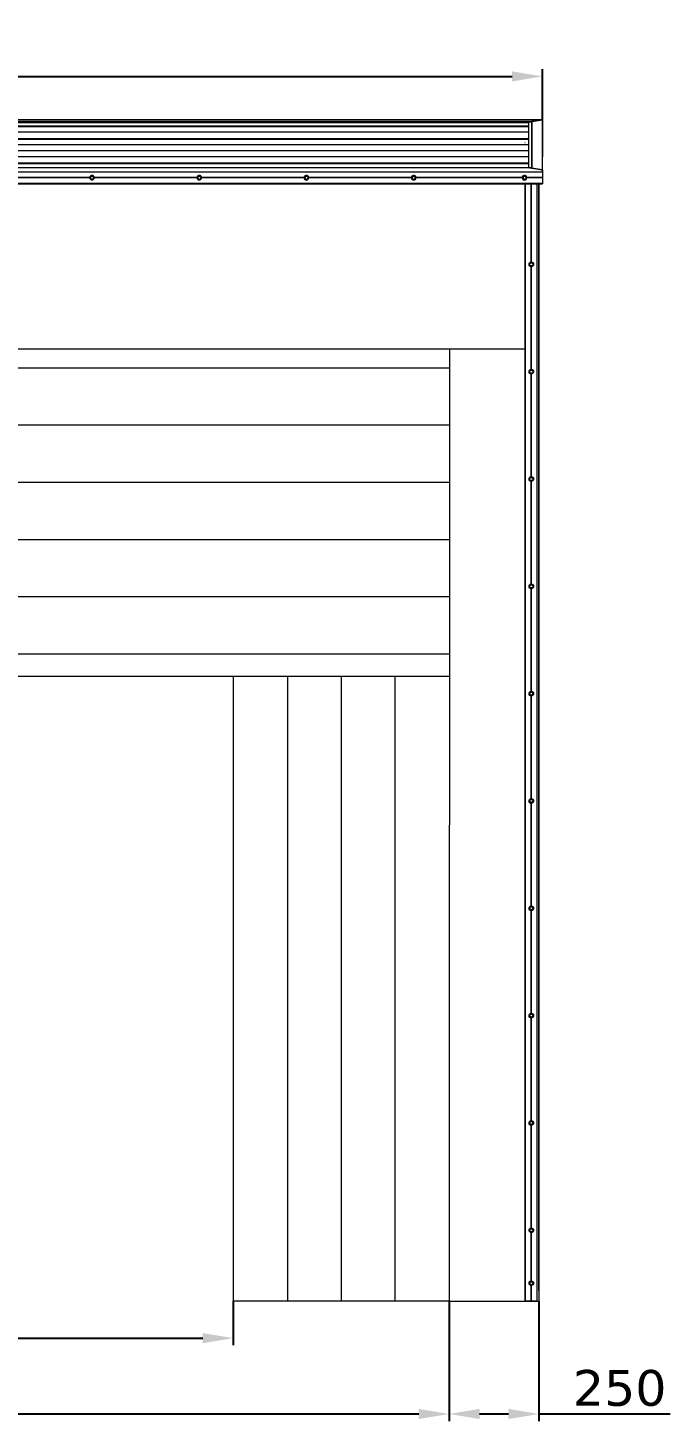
# Model space of a CAD drawing. Header units: millimetres. Extents: x 28545 to 39001, y -2706 to 4479.
# Drawn here: x 30825 to 32621, y -171 to 3724 of the extents above; entities that cross this region are included whole.
import ezdxf

# ---------------------------------------------------------------- set-up
doc = ezdxf.new("R2010")
doc.units = ezdxf.units.MM
doc.linetypes.add('K5LT_BASIC', pattern=[0])
doc.layers.add('Системный слой', color=7, linetype='Continuous')
doc.styles.get("Standard").update_dxf_attribs({"font": 'verdana.TTF'})
doc.dimstyles.new('ISO-25', dxfattribs={"dimtxt": 80, "dimasz": 85, "dimexe": 20, "dimexo": 0, "dimgap": 20, "dimtad": 1, "dimtxsty": 'Standard', "dimcen": 2.5, "dimadec": 0, "dimazin": 0, "dimtfac": 1, "dimtmove": 0, "dimatfit": 3, "dimfxl": 1, "dimarcsym": 0})

# ---------------------------------------------------------------- blocks, each defined once
blk = doc.blocks.new('*D172')
at = {"color": 0, "lineweight": -2, "ltscale": 15}
for p, q in [((29719, 164.6), (29719, 41.1)), ((31399, 164.6), (31399, 41.1)), ((29804, 61.1), (31314, 61.1))]:
    blk.add_line(p, q, dxfattribs=at)
at = {"color": 0, "ltscale": 15}
for points in [[(29804, 75.2), (29804, 46.9), (29719, 61.1)], [(31314, 75.2), (31314, 46.9), (31399, 61.1)]]:
    blk.add_solid(points, dxfattribs=at)
at = {"layer": 'Defpoints', "color": 0, "ltscale": 15}
for p in [(29719, 164.6), (31399, 164.6), (31399, 61.1)]:
    blk.add_point(p, dxfattribs=at)
at = {"color": 0, "ltscale": 15, "insert": (30559, 131.2), "char_height": 100, "attachment_point": 5}
blk.add_mtext('W1', dxfattribs=at)
blk = doc.blocks.new('*D173')
at = {"color": 0, "lineweight": -2, "ltscale": 15}
for p, q in [((29112.6, 164.6), (29112.6, -170.9)), ((32003.3, 164.6), (32003.3, -170.9)), ((29197.6, -150.9), (31918.3, -150.9))]:
    blk.add_line(p, q, dxfattribs=at)
at = {"color": 0, "ltscale": 15}
for points in [[(29197.6, -136.8), (29197.6, -165.1), (29112.6, -150.9)], [(31918.3, -136.8), (31918.3, -165.1), (32003.3, -150.9)]]:
    blk.add_solid(points, dxfattribs=at)
at = {"layer": 'Defpoints', "color": 0, "ltscale": 15}
for p in [(29112.6, 164.6), (32003.3, 164.6), (32003.3, -150.9)]:
    blk.add_point(p, dxfattribs=at)
at = {"color": 0, "ltscale": 15, "insert": (30557.9, -79.9), "char_height": 100, "attachment_point": 5}
blk.add_mtext('W2', dxfattribs=at)
blk = doc.blocks.new('*D174')
at = {"color": 0, "lineweight": -2, "ltscale": 15}
for p, q in [((28854, 3467), (28854, 3607.9)), ((28939, 3587.9), (32179, 3587.9)), ((32264, 3467), (32264, 3607.9))]:
    blk.add_line(p, q, dxfattribs=at)
at = {"color": 0, "ltscale": 15}
for points in [[(28939, 3602.1), (28939, 3573.8), (28854, 3587.9)], [(32179, 3602.1), (32179, 3573.8), (32264, 3587.9)]]:
    blk.add_solid(points, dxfattribs=at)
at = {"layer": 'Defpoints', "color": 0, "ltscale": 15}
for p in [(32264, 3587.9), (28854, 3467), (32264, 3467)]:
    blk.add_point(p, dxfattribs=at)
at = {"color": 0, "ltscale": 15, "insert": (30559, 3657.9), "char_height": 100, "attachment_point": 5}
blk.add_mtext('W', dxfattribs=at)
blk = doc.blocks.new('*D177')
at = {"color": 0, "lineweight": -2, "ltscale": 15}
for p, q in [((32003.3, 164.6), (32003.3, -170.9)), ((32254, 164.6), (32254, -170.9)), ((32088.3, -150.9), (32169, -150.9)), ((32254, -150.9), (32621.4, -150.9))]:
    blk.add_line(p, q, dxfattribs=at)
at = {"color": 0, "ltscale": 15}
for points in [[(32088.3, -136.8), (32088.3, -165.1), (32003.3, -150.9)], [(32169, -136.8), (32169, -165.1), (32254, -150.9)]]:
    blk.add_solid(points, dxfattribs=at)
at = {"layer": 'Defpoints', "color": 0, "ltscale": 15}
for p in [(32003.3, 164.6), (32254, 164.6), (32254, -150.9)]:
    blk.add_point(p, dxfattribs=at)
at = {"color": 0, "ltscale": 15, "insert": (32480.2, -78.9), "char_height": 100, "attachment_point": 5}
blk.add_mtext('250', dxfattribs=at)

msp = doc.modelspace()

# ---------------------------------------------------------------- linework, layer by layer
at = {"layer": 'Системный слой', "color": 5, "linetype": 'K5LT_BASIC', "lineweight": 15, "true_color": 0x0000ff}
for p, q in [((28853.997, 3466.953), (32263.997, 3466.953)), ((28853.997, 3466.953), (32263.997, 3466.499)), ((32234.674, 3461.412), (32263.997, 3466.499)), ((32264, 3466.499), (32234.677, 3461.413)), ((32263.992, 3323.815), (32263.997, 3466.953)), ((32263.997, 3466.953), (32264.003, 3363.206)), ((32264, 3466.499), (32264.002, 3466.499)), ((28883.319, 3461.859), (32234.674, 3461.412)), ((28884.663, 3461.626), (32233.33, 3461.18)), ((28891.999, 3458.919), (32225.997, 3458.475)), ((28892, 3450.458), (32225.997, 3450.013)), ((28892, 3448.374), (32225.997, 3447.93)), ((32225.997, 3431.556), (28892, 3432)), ((32225.998, 3332.744), (32225.997, 3458.681)), ((32229.061, 3460.438), (32233.33, 3461.18)), ((32233.333, 3461.18), (32229.064, 3460.438)), ((32234.003, 3460.632), (32233.333, 3461.18)), ((32233.334, 3461.179), (32233.334, 3331.963)), ((32234.001, 3460.633), (32234.674, 3461.412)), ((32234.677, 3461.413), (32234.003, 3460.632)), ((32234.003, 3460.636), (32234.003, 3331.692)), ((32234.678, 3461.413), (32234.678, 3331.69)), ((28892, 3415.038), (32225.997, 3414.593)), ((28892, 3412.954), (32225.997, 3412.51)), ((28892, 3398.075), (32225.997, 3397.631)), ((32214.971, 3403.177), (32215.401, 3403.356)), ((28892, 3381.112), (32225.997, 3380.668)), ((28892, 3364.149), (32225.997, 3363.705)), ((28853.992, 3321.644), (32263.992, 3321.189)), ((32234.667, 3331.692), (28883.318, 3332.138)), ((32233.319, 3331.926), (28884.666, 3332.372)), ((28889.799, 3333.188), (32228.185, 3332.744)), ((28891.995, 3346.691), (32225.992, 3346.246)), ((28891.995, 3344.607), (32225.992, 3344.163)), ((30998.983, 3307.696), (31003.977, 3310.586)), ((31008.983, 3307.718), (31003.977, 3310.586)), ((31003.977, 3310.586), (31003.977, 3310.314)), ((31298.983, 3307.656), (31303.977, 3310.546)), ((31308.983, 3307.678), (31303.977, 3310.546)), ((31303.977, 3310.546), (31303.977, 3310.274)), ((31598.983, 3307.616), (31603.977, 3310.506)), ((31608.983, 3307.638), (31603.977, 3310.506)), ((31603.977, 3310.506), (31603.977, 3310.234)), ((31898.983, 3307.576), (31903.977, 3310.467)), ((31908.983, 3307.598), (31903.977, 3310.467)), ((31903.977, 3310.467), (31903.977, 3310.194)), ((32208.983, 3307.576), (32213.977, 3310.467)), ((32218.983, 3307.598), (32213.977, 3310.467)), ((32213.977, 3310.467), (32213.977, 3310.194)), ((32233.319, 3331.926), (32229.054, 3332.667)), ((32229.06, 3332.709), (32233.329, 3331.969)), ((32233.521, 3331.692), (32233.319, 3331.926)), ((32233.329, 3331.969), (32233.566, 3331.692)), ((32234.619, 3331.692), (32234.673, 3331.735)), ((32262.992, 3326.767), (32234.667, 3331.692)), ((32234.673, 3331.735), (32263.995, 3326.637)), ((32263.998, 3326.637), (32263.987, 3287.246)), ((32263.991, 3312.068), (32263.99, 3311.488)), ((32263.99, 3311.488), (32263.99, 3311.254)), ((32263.99, 3311.254), (32263.99, 3311.077)), ((32263.99, 3311.077), (32263.99, 3305.03)), ((32263.992, 3320.765), (32263.991, 3312.068)), ((32263.992, 3321.28), (32263.992, 3325.609)), ((32263.992, 3321.189), (32263.992, 3321.162)), ((32263.992, 3321.189), (32263.992, 3321.189)), ((32263.992, 3321.162), (32263.992, 3320.765)), ((32263.995, 3326.637), (32263.994, 3312.875)), ((32263.995, 3326.637), (32263.998, 3326.637)), ((32263.987, 3288.636), (28853.987, 3289.09)), ((28853.987, 3287.7), (32263.987, 3287.246)), ((30997.495, 3305.199), (30710.484, 3305.237)), ((30997.493, 3304.6), (30710.487, 3304.639)), ((30997.488, 3304.921), (30710.491, 3304.959)), ((30997.488, 3304.861), (30997.489, 3304.79)), ((30998.983, 3307.696), (30998.983, 3307.423)), ((30998.983, 3307.423), (30998.996, 3301.665)), ((31008.983, 3307.718), (31008.983, 3307.446)), ((31008.996, 3301.959), (31008.983, 3307.718)), ((31008.996, 3301.687), (31008.983, 3307.446)), ((31008.996, 3301.959), (31008.996, 3301.687)), ((31297.495, 3305.159), (31010.484, 3305.197)), ((31297.493, 3304.56), (31010.487, 3304.599)), ((31297.488, 3304.881), (31010.491, 3304.919)), ((31010.491, 3304.897), (31010.491, 3304.826)), ((31297.488, 3304.821), (31297.489, 3304.75)), ((31298.983, 3307.656), (31298.983, 3307.383)), ((31298.983, 3307.383), (31298.996, 3301.625)), ((31308.983, 3307.678), (31308.983, 3307.406)), ((31308.996, 3301.919), (31308.983, 3307.678)), ((31308.996, 3301.647), (31308.983, 3307.406)), ((31308.996, 3301.919), (31308.996, 3301.647)), ((31597.495, 3305.119), (31310.484, 3305.157)), ((31597.493, 3304.52), (31310.487, 3304.559)), ((31597.488, 3304.841), (31310.491, 3304.879)), ((31310.491, 3304.857), (31310.491, 3304.786)), ((31597.488, 3304.781), (31597.489, 3304.71)), ((31598.983, 3307.616), (31598.983, 3307.344)), ((31598.983, 3307.344), (31598.996, 3301.585)), ((31608.983, 3307.638), (31608.983, 3307.366)), ((31608.996, 3301.879), (31608.983, 3307.638)), ((31608.996, 3301.607), (31608.983, 3307.366)), ((31608.996, 3301.879), (31608.996, 3301.607)), ((31897.495, 3305.079), (31610.484, 3305.117)), ((31897.493, 3304.48), (31610.487, 3304.519)), ((31897.488, 3304.801), (31610.491, 3304.839)), ((31610.491, 3304.817), (31610.491, 3304.746)), ((31897.488, 3304.741), (31897.489, 3304.67)), ((31898.983, 3307.576), (31898.983, 3307.304)), ((31898.983, 3307.304), (31898.996, 3301.545)), ((31908.983, 3307.598), (31908.983, 3307.326)), ((31908.996, 3301.839), (31908.983, 3307.598)), ((31908.996, 3301.567), (31908.983, 3307.326)), ((31908.996, 3301.839), (31908.996, 3301.567)), ((32208.988, 3305.037), (31910.484, 3305.077)), ((32207.494, 3304.439), (31910.487, 3304.479)), ((32208.989, 3304.76), (31910.491, 3304.799)), ((31910.491, 3304.777), (31910.491, 3304.706)), ((32207.488, 3304.741), (32207.489, 3304.67)), ((32208.983, 3307.576), (32208.983, 3307.304)), ((32208.983, 3307.304), (32208.996, 3301.545)), ((32215.401, 164.606), (32215.401, 3287.252)), ((32216.914, 164.606), (32216.914, 3287.252)), ((32218.983, 3307.598), (32218.983, 3307.326)), ((32218.996, 3301.839), (32218.983, 3307.598)), ((32218.996, 3301.567), (32218.983, 3307.326)), ((32218.996, 3301.839), (32218.996, 3301.567)), ((32263.989, 3304.432), (32220.485, 3304.437)), ((32263.99, 3305.03), (32220.486, 3305.036)), ((32220.491, 3304.777), (32220.491, 3304.706)), ((32263.99, 3304.752), (32220.491, 3304.758)), ((32232.751, 3069.1), (32232.751, 3287.25)), ((32233.051, 3069.107), (32233.051, 3287.25)), ((32233.351, 3069.1), (32233.351, 3287.25)), ((32249.401, 164.606), (32249.401, 3287.247)), ((32253.673, 3287.247), (32253.997, 164.606)), ((32253.997, 195.279), (32253.997, 3287.247)), ((32263.989, 3297.266), (32263.987, 3288.636)), ((32263.99, 3304.752), (32263.989, 3304.432)), ((32263.989, 3304.432), (32263.989, 3298.384)), ((32263.989, 3298.384), (32263.989, 3298.189)), ((32263.989, 3298.189), (32263.989, 3297.825)), ((32263.989, 3297.825), (32263.989, 3297.266)), ((32263.99, 3305.03), (32263.99, 3304.752)), ((32228.283, 3065.861), (32227.848, 3060.104)), ((32227.848, 3060.104), (32232.616, 3056.849)), ((32233.486, 3068.363), (32228.283, 3065.861)), ((32232.616, 3056.849), (32237.82, 3059.351)), ((32232.751, 2769.1), (32232.751, 3056.112)), ((32233.051, 2769.107), (32233.051, 3056.105)), ((32233.351, 2769.1), (32233.351, 3056.112)), ((32238.254, 3065.108), (32233.486, 3068.363)), ((32237.82, 3059.351), (32238.254, 3065.108)), ((28903.097, 2826.637), (32215.403, 2826.637)), ((32003.988, 2826.637), (32003.286, 164.606)), ((32003.974, 2772.739), (29113.589, 2772.739)), ((32228.283, 2765.861), (32227.848, 2760.104)), ((32233.486, 2768.363), (32228.283, 2765.861)), ((32238.254, 2765.108), (32233.486, 2768.363)), ((32237.82, 2759.351), (32238.254, 2765.108)), ((32227.848, 2760.104), (32232.616, 2756.849)), ((32232.616, 2756.849), (32237.82, 2759.351)), ((32232.751, 2469.1), (32232.751, 2756.112)), ((32233.051, 2469.107), (32233.051, 2756.105)), ((32233.351, 2469.1), (32233.351, 2756.112)), ((32003.932, 2612.739), (29113.589, 2612.739)), ((32228.283, 2465.861), (32227.848, 2460.104)), ((32227.848, 2460.104), (32232.616, 2456.849)), ((32233.486, 2468.363), (32228.283, 2465.861)), ((32232.616, 2456.849), (32237.82, 2459.351)), ((32232.751, 2169.1), (32232.751, 2456.112)), ((32233.051, 2169.107), (32233.051, 2456.105)), ((32233.351, 2169.1), (32233.351, 2456.112)), ((32238.254, 2465.108), (32233.486, 2468.363)), ((32237.82, 2459.351), (32238.254, 2465.108)), ((32003.89, 2452.739), (29113.589, 2452.739)), ((32003.848, 2292.739), (29113.589, 2292.739)), ((32228.283, 2165.861), (32227.848, 2160.104)), ((32227.848, 2160.104), (32232.616, 2156.849)), ((32233.486, 2168.363), (32228.283, 2165.861)), ((32232.616, 2156.849), (32237.82, 2159.351)), ((32232.751, 1869.1), (32232.751, 2156.112)), ((32233.051, 1869.107), (32233.051, 2156.105)), ((32233.351, 1869.1), (32233.351, 2156.112)), ((32238.254, 2165.108), (32233.486, 2168.363)), ((32237.82, 2159.351), (32238.254, 2165.108)), ((32003.805, 2132.739), (29113.589, 2132.739)), ((32003.763, 1972.739), (29113.589, 1972.739)), ((32003.764, 1910.577), (29113.632, 1910.577)), ((31398.997, 1910.577), (31398.997, 164.606)), ((31550.997, 1910.577), (31550.997, 164.606)), ((31700.997, 1910.577), (31700.997, 164.606)), ((31850.997, 1910.577), (31850.997, 164.606)), ((32228.283, 1865.861), (32227.848, 1860.104)), ((32227.848, 1860.104), (32232.616, 1856.849)), ((32233.486, 1868.363), (32228.283, 1865.861)), ((32232.616, 1856.849), (32237.82, 1859.351)), ((32232.751, 1569.1), (32232.751, 1856.112)), ((32233.051, 1569.107), (32233.051, 1856.105)), ((32233.351, 1569.1), (32233.351, 1856.112)), ((32238.254, 1865.108), (32233.486, 1868.363)), ((32237.82, 1859.351), (32238.254, 1865.108)), ((32228.283, 1565.861), (32227.848, 1560.104)), ((32227.848, 1560.104), (32232.616, 1556.849)), ((32233.486, 1568.363), (32228.283, 1565.861)), ((32232.616, 1556.849), (32237.82, 1559.351)), ((32238.254, 1565.108), (32233.486, 1568.363)), ((32237.82, 1559.351), (32238.254, 1565.108)), ((32232.751, 1269.1), (32232.751, 1556.112)), ((32233.051, 1269.107), (32233.051, 1556.105)), ((32233.351, 1269.1), (32233.351, 1556.112)), ((32228.283, 1265.861), (32227.848, 1260.104)), ((32227.848, 1260.104), (32232.616, 1256.849)), ((32233.486, 1268.363), (32228.283, 1265.861)), ((32232.616, 1256.849), (32237.82, 1259.351)), ((32232.751, 969.1), (32232.751, 1256.112)), ((32233.051, 969.107), (32233.051, 1256.105)), ((32233.351, 969.1), (32233.351, 1256.112)), ((32238.254, 1265.108), (32233.486, 1268.363)), ((32237.82, 1259.351), (32238.254, 1265.108)), ((32228.283, 965.861), (32227.848, 960.104)), ((32227.848, 960.104), (32232.616, 956.849)), ((32233.486, 968.363), (32228.283, 965.861)), ((32232.616, 956.849), (32237.82, 959.351)), ((32232.751, 669.1), (32232.751, 956.112)), ((32233.051, 669.107), (32233.051, 956.105)), ((32233.351, 669.1), (32233.351, 956.112)), ((32238.254, 965.108), (32233.486, 968.363)), ((32237.82, 959.351), (32238.254, 965.108)), ((32228.283, 665.861), (32227.848, 660.104)), ((32233.486, 668.363), (32228.283, 665.861)), ((32238.254, 665.108), (32233.486, 668.363)), ((32237.82, 659.351), (32238.254, 665.108)), ((32227.848, 660.104), (32232.616, 656.849)), ((32232.616, 656.849), (32237.82, 659.351)), ((32232.751, 369.1), (32232.751, 656.112)), ((32233.051, 369.107), (32233.051, 656.105)), ((32233.351, 369.1), (32233.351, 656.112)), ((32228.283, 365.861), (32227.848, 360.104)), ((32227.848, 360.104), (32232.616, 356.849)), ((32233.486, 368.363), (32228.283, 365.861)), ((32232.616, 356.849), (32237.82, 359.351)), ((32232.751, 221.1), (32232.751, 356.112)), ((32233.051, 221.107), (32233.051, 356.105)), ((32233.351, 221.1), (32233.351, 356.112)), ((32238.254, 365.108), (32233.486, 368.363)), ((32237.82, 359.351), (32238.254, 365.108)), ((32228.283, 217.861), (32227.848, 212.104)), ((32227.848, 212.104), (32232.616, 208.849)), ((32233.486, 220.363), (32228.283, 217.861)), ((32232.616, 208.849), (32237.82, 211.351)), ((32232.751, 164.606), (32232.751, 208.112)), ((32233.051, 164.606), (32233.051, 208.105)), ((32233.351, 164.606), (32233.351, 208.112)), ((32238.254, 217.108), (32233.486, 220.363)), ((32237.82, 211.351), (32238.254, 217.108)), ((32253.997, 193.934), (32253.997, 195.279)), ((32253.998, 199.544), (32253.999, 195.275)), ((32253.998, 199.544), (32253.999, 195.275)), ((32003.286, 164.606), (31400.997, 164.606)), ((32003.286, 164.606), (32253.997, 164.606)), ((32216.914, 164.606), (32215.401, 164.606)), ((32225.656, 164.606), (32216.914, 164.606)), ((32226.194, 164.606), (32225.656, 164.606)), ((32226.502, 164.606), (32226.194, 164.606)), ((32226.689, 164.606), (32226.502, 164.606)), ((32232.751, 164.606), (32226.689, 164.606)), ((32233.051, 164.606), (32232.751, 164.606)), ((32233.351, 164.606), (32233.051, 164.606)), ((32239.414, 164.606), (32233.351, 164.606)), ((32239.601, 164.606), (32239.414, 164.606)), ((32239.887, 164.606), (32239.601, 164.606)), ((32240.49, 164.606), (32239.887, 164.606)), ((32249.037, 164.606), (32240.49, 164.606)), ((32248.401, 164.606), (32253.997, 164.606)), ((32249.401, 164.606), (32249.037, 164.606)), ((32249.401, 164.606), (32253.997, 164.606)), ((32249.401, 164.606), (32252.997, 164.606)), ((32253.999, 193.932), (32253.997, 164.606))]:
    msp.add_line(p, q, dxfattribs=at)
for centre, radius in [((32233.051, 3062.606), 4.616), ((32233.051, 3062.606), 4.116), ((32233.051, 2762.606), 4.616), ((32233.051, 2762.606), 4.116), ((32233.051, 2462.606), 4.616), ((32233.051, 2462.606), 4.116), ((32233.051, 2162.606), 4.616), ((32233.051, 2162.606), 4.116), ((32233.051, 1862.606), 4.616), ((32233.051, 1862.606), 4.116), ((32233.051, 1562.606), 4.616), ((32233.051, 1562.606), 4.116), ((32233.051, 1262.606), 4.616), ((32233.051, 1262.606), 4.116), ((32233.051, 962.606), 4.616), ((32233.051, 962.606), 4.116), ((32233.051, 662.606), 4.616), ((32233.051, 662.606), 4.116), ((32233.051, 362.606), 4.616), ((32233.051, 362.606), 4.116), ((32233.051, 214.606), 4.616), ((32233.051, 214.606), 4.116)]:
    msp.add_circle(centre, radius, dxfattribs=at)
for centre, radius, start, end in [((31003.981, 3304.539), 4.108, 133.234948, 135.508622), ((31003.984, 3304.536), 4.113, 125.412971, 130.049808), ((31003.986, 3304.533), 4.116, 118.083379, 122.952044), ((31003.996, 3304.537), 4.111, 47.974832, 51.416614), ((31003.999, 3304.539), 4.107, 30.191649, 42.385434), ((31303.981, 3304.499), 4.108, 133.234948, 135.508622), ((31303.984, 3304.496), 4.113, 125.412971, 130.049808), ((31303.986, 3304.493), 4.116, 118.083379, 122.952044), ((31303.996, 3304.497), 4.111, 47.974832, 51.416614), ((31303.999, 3304.5), 4.107, 30.191649, 42.385434), ((31603.981, 3304.459), 4.108, 133.234948, 135.508622), ((31603.984, 3304.456), 4.113, 125.412971, 130.049808), ((31603.986, 3304.453), 4.116, 118.083379, 122.952044), ((31603.996, 3304.457), 4.111, 47.974832, 51.416614), ((31603.999, 3304.46), 4.107, 30.191649, 42.385434), ((31903.981, 3304.419), 4.108, 133.234948, 135.508622), ((31903.984, 3304.416), 4.113, 125.412971, 130.049808), ((31903.986, 3304.413), 4.116, 118.083379, 122.952044), ((31903.996, 3304.417), 4.111, 47.974832, 51.416614), ((31903.999, 3304.42), 4.107, 30.191649, 42.385434), ((32213.981, 3304.419), 4.108, 133.234948, 135.508622), ((32213.984, 3304.416), 4.113, 125.412971, 130.049808), ((32213.986, 3304.413), 4.116, 118.083379, 122.952044), ((32213.996, 3304.417), 4.111, 47.974832, 51.416614), ((32213.999, 3304.42), 4.107, 30.191649, 42.385434), ((32248.998, 199.544), 5, 0, 1.178891), ((32252.997, 165.606), 1, 270, 0)]:
    msp.add_arc(centre, radius, start, end, dxfattribs=at)
for centre, major_axis, ratio, start_param, end_param in [((32226.294, 3458.774), (0.23, 0.23), 0.83903851, 1.50213744, 2.5846911), ((32229.06, 3455.513), (3.831, 3.83), 0.83903851, 0.87256317, 1.50213744), ((31003.989, 3304.899), (6.501, 0.018), 0.9974755, 0.52302753, 3.14459615), ((31003.99, 3304.828), (6.501, 0.018), 0.9974755, 0.52302753, 3.14459615), ((31303.989, 3304.859), (6.501, 0.018), 0.9974755, 0.52302753, 3.14459615), ((31303.99, 3304.788), (6.501, 0.018), 0.9974755, 0.52302753, 3.14459615), ((31603.989, 3304.819), (6.501, 0.018), 0.9974755, 0.52302753, 3.14459615), ((31603.99, 3304.748), (6.501, 0.018), 0.9974755, 0.52302753, 3.14459615), ((31903.989, 3304.779), (6.501, 0.018), 0.9974755, 0.52302753, 3.14459615), ((31903.99, 3304.708), (6.501, 0.018), 0.9974755, 0.52302753, 3.14459615), ((32213.99, 3304.708), (6.501, 0.018), 0.9974755, 0.52302753, 3.14459615), ((32229.059, 3327.785), (3.83, -3.83), 0.83910137, 2.26882654, 2.57269636), ((32229.053, 3327.743), (-3.83, 3.831), 0.83904546, -0.87276608, -0.6981655), ((32262.992, 3325.783), (-0.766, 0.766), 0.83904546, -2.44356241, -0.87276608), ((31003.99, 3304.828), (6.501, 0.018), 0.9974755, -3.13858916, -0.0030035), ((31003.989, 3304.899), (6.501, 0.018), 0.9974755, -0.0030035, 0.52302753), ((31003.99, 3304.828), (6.501, 0.018), 0.9974755, -0.0030035, 0.52302753), ((31303.99, 3304.788), (6.501, 0.018), 0.9974755, -3.13858916, -0.0030035), ((31303.989, 3304.859), (6.501, 0.018), 0.9974755, -0.0030035, 0.52302753), ((31303.99, 3304.788), (6.501, 0.018), 0.9974755, -0.0030035, 0.52302753), ((31603.99, 3304.748), (6.501, 0.018), 0.9974755, -3.13858916, -0.0030035), ((31603.989, 3304.819), (6.501, 0.018), 0.9974755, -0.0030035, 0.52302753), ((31603.99, 3304.748), (6.501, 0.018), 0.9974755, -0.0030035, 0.52302753), ((31903.99, 3304.708), (6.501, 0.018), 0.9974755, -3.13858916, -0.0030035), ((31903.989, 3304.779), (6.501, 0.018), 0.9974755, -0.0030035, 0.52302753), ((31903.99, 3304.708), (6.501, 0.018), 0.9974755, -0.0030035, 0.52302753), ((32213.99, 3304.708), (6.501, 0.018), 0.9974755, -3.13858916, -0.0030035), ((32213.99, 3304.779), (6.501, 0.018), 0.9974755, -0.0030035, 0.52302753), ((32213.99, 3304.708), (6.501, 0.018), 0.9974755, -0.0030035, 0.52302753), ((32248.998, 199.544), (0, 5), 1, -1.57079633, -1.54989411)]:
    msp.add_ellipse(centre, major_axis=major_axis, ratio=ratio, start_param=start_param, end_param=end_param, dxfattribs=at)
for centre, major_axis, ratio in [((31003.99, 3304.508), (4.616, 0.001), 0.99746789), ((31303.99, 3304.468), (4.616, 0.001), 0.99746789), ((31603.99, 3304.428), (4.616, 0.001), 0.99746789), ((31903.99, 3304.388), (4.616, 0.001), 0.99746789), ((32213.99, 3304.388), (4.616, 0.001), 0.99746789), ((32233.051, 3062.606), (-2.817, 5.859), 0.99999998), ((32233.051, 3062.606), (-2.817, 5.859), 0.99999998), ((32233.051, 2762.606), (-2.817, 5.859), 0.99999998), ((32233.051, 2762.606), (-2.817, 5.859), 0.99999998), ((32233.051, 2462.606), (-2.817, 5.859), 0.99999998), ((32233.051, 2462.606), (-2.817, 5.859), 0.99999998), ((32233.051, 2162.606), (-2.817, 5.859), 0.99999998), ((32233.051, 2162.606), (-2.817, 5.859), 0.99999998), ((32233.051, 1862.606), (-2.817, 5.859), 0.99999998), ((32233.051, 1862.606), (-2.817, 5.859), 0.99999998), ((32233.051, 1562.606), (-2.817, 5.859), 0.99999998), ((32233.051, 1562.606), (-2.817, 5.859), 0.99999998), ((32233.051, 1262.606), (-2.817, 5.859), 0.99999998), ((32233.051, 1262.606), (-2.817, 5.859), 0.99999998), ((32233.051, 962.606), (-2.817, 5.859), 0.99999998), ((32233.051, 962.606), (-2.817, 5.859), 0.99999998), ((32233.051, 662.606), (-2.817, 5.859), 0.99999998), ((32233.051, 662.606), (-2.817, 5.859), 0.99999998), ((32233.051, 362.606), (-2.817, 5.859), 0.99999998), ((32233.051, 362.606), (-2.817, 5.859), 0.99999998), ((32233.051, 214.606), (-2.817, 5.859), 0.99999998), ((32233.051, 214.606), (-2.817, 5.859), 0.99999998)]:
    msp.add_ellipse(centre, major_axis=major_axis, ratio=ratio, dxfattribs=at)
for points, knots in [([(31003.977, 3310.314), (31003.711, 3310.154), (31003.233, 3309.867), (31002.624, 3309.506), (31002.046, 3309.166), (31001.532, 3308.866), (31000.847, 3308.472), (31000.02, 3308.002), (30999.354, 3307.629), (30998.983, 3307.423)], [0, 0, 0, 0, 1.63480043, 2.91865708, 3.65591017, 5.07805125, 5.95934637, 7.71074903, 10, 10, 10, 10]), ([(30998.996, 3301.665), (30999.262, 3301.506), (30999.742, 3301.221), (31000.352, 3300.863), (31000.932, 3300.525), (31001.447, 3300.228), (31002.134, 3299.836), (31002.963, 3299.37), (31003.631, 3299), (31004.002, 3298.796)], [0, 0, 0, 0, 1.63480043, 2.91865708, 3.65591017, 5.07805125, 5.95934637, 7.71074903, 10, 10, 10, 10]), ([(31007.55, 3306.603), (31007.466, 3306.747), (31007.28, 3307.026), (31006.952, 3307.408), (31006.578, 3307.748), (31006.164, 3308.04), (31005.716, 3308.281), (31005.239, 3308.465), (31004.742, 3308.589), (31004.23, 3308.651), (31003.714, 3308.649), (31003.202, 3308.583), (31002.703, 3308.453), (31002.227, 3308.264), (31001.779, 3308.018), (31001.367, 3307.72), (31000.996, 3307.375), (31000.672, 3306.989), (31000.397, 3306.567), (31000.177, 3306.116), (31000.013, 3305.643), (30999.901, 3305.117), (30999.873, 3304.746), (30999.873, 3304.542)], [0, 0, 0, 0, 1.1193703, 2.24126152, 3.36617043, 4.49453558, 5.62675881, 6.76320013, 7.90417197, 9.0497449, 10.20047448, 11.35091079, 12.496344, 13.63698256, 14.7730941, 15.90499846, 17.03306265, 18.15769563, 19.27934261, 20.3984799, 21.51560957, 22.63125417, 24, 24, 24, 24]), ([(31000.848, 3307.196), (31000.81, 3307.152), (31000.669, 3306.978), (31000.447, 3306.654), (31000.215, 3306.207), (31000.041, 3305.737), (30999.908, 3305.182), (30999.873, 3304.779), (30999.873, 3304.542)], [0, 0, 0, 0, 0.53610903, 2.10343127, 3.66722654, 5.22817538, 6.786983, 9, 9, 9, 9]), ([(31008.983, 3307.446), (31008.717, 3307.592), (31008.237, 3307.857), (31007.627, 3308.197), (31006.998, 3308.552), (31006.333, 3308.931), (31005.647, 3309.328), (31004.871, 3309.783), (31004.348, 3310.092), (31003.977, 3310.314)], [0, 0, 0, 0, 1.63480043, 2.91865708, 3.65591017, 5.37062682, 6.83955015, 7.71074903, 10, 10, 10, 10]), ([(31004.002, 3298.796), (31004.268, 3298.943), (31004.746, 3299.211), (31005.355, 3299.554), (31005.982, 3299.911), (31006.646, 3300.294), (31007.33, 3300.694), (31008.104, 3301.152), (31008.625, 3301.463), (31008.996, 3301.687)], [0, 0, 0, 0, 1.63480043, 2.91865708, 3.65591017, 5.37062682, 6.83955016, 7.71074903, 10, 10, 10, 10]), ([(31005.789, 3308.237), (31005.64, 3308.309), (31005.328, 3308.438), (31004.944, 3308.544), (31004.715, 3308.586), (31004.653, 3308.596)], [0, 0, 0, 0, 2.49593632, 5.06218442, 6, 6, 6, 6]), ([(31007.55, 3306.603), (31007.611, 3306.498), (31007.731, 3306.269), (31007.883, 3305.896), (31008.003, 3305.489), (31008.085, 3305.035), (31008.106, 3304.717), (31008.106, 3304.544)], [0, 0, 0, 0, 1.35335058, 2.86910323, 4.46910323, 6.06910323, 8, 8, 8, 8]), ([(31303.977, 3310.274), (31303.712, 3310.114), (31303.233, 3309.827), (31302.624, 3309.466), (31302.046, 3309.126), (31301.532, 3308.826), (31300.847, 3308.432), (31300.02, 3307.962), (31299.354, 3307.589), (31298.983, 3307.383)], [0, 0, 0, 0, 1.63480043, 2.91865708, 3.65591017, 5.07805125, 5.95934637, 7.71074903, 10, 10, 10, 10]), ([(31298.996, 3301.625), (31299.262, 3301.466), (31299.742, 3301.181), (31300.352, 3300.823), (31300.932, 3300.485), (31301.447, 3300.188), (31302.134, 3299.796), (31302.963, 3299.33), (31303.631, 3298.96), (31304.002, 3298.756)], [0, 0, 0, 0, 1.63480043, 2.91865708, 3.65591017, 5.07805125, 5.95934637, 7.71074903, 10, 10, 10, 10]), ([(31307.55, 3306.563), (31307.466, 3306.707), (31307.28, 3306.986), (31306.952, 3307.368), (31306.578, 3307.708), (31306.164, 3308), (31305.716, 3308.241), (31305.24, 3308.425), (31304.742, 3308.549), (31304.23, 3308.611), (31303.714, 3308.609), (31303.202, 3308.543), (31302.703, 3308.413), (31302.227, 3308.224), (31301.779, 3307.978), (31301.367, 3307.68), (31300.996, 3307.336), (31300.672, 3306.949), (31300.397, 3306.527), (31300.177, 3306.076), (31300.013, 3305.603), (31299.901, 3305.077), (31299.873, 3304.706), (31299.874, 3304.502)], [0, 0, 0, 0, 1.1193703, 2.24126152, 3.36617043, 4.49453558, 5.62675881, 6.76320013, 7.90417197, 9.0497449, 10.20047448, 11.35091079, 12.496344, 13.63698256, 14.7730941, 15.90499846, 17.03306265, 18.15769563, 19.27934261, 20.3984799, 21.51560957, 22.63125417, 24, 24, 24, 24]), ([(31300.848, 3307.156), (31300.81, 3307.112), (31300.669, 3306.938), (31300.447, 3306.614), (31300.215, 3306.167), (31300.041, 3305.697), (31299.908, 3305.142), (31299.873, 3304.739), (31299.874, 3304.502)], [0, 0, 0, 0, 0.53610903, 2.10343127, 3.66722654, 5.22817538, 6.786983, 9, 9, 9, 9]), ([(31308.983, 3307.406), (31308.717, 3307.552), (31308.237, 3307.817), (31307.627, 3308.157), (31306.998, 3308.512), (31306.333, 3308.891), (31305.647, 3309.288), (31304.871, 3309.743), (31304.348, 3310.052), (31303.977, 3310.274)], [0, 0, 0, 0, 1.63480043, 2.91865708, 3.65591017, 5.37062682, 6.83955015, 7.71074903, 10, 10, 10, 10]), ([(31304.002, 3298.756), (31304.268, 3298.903), (31304.746, 3299.171), (31305.355, 3299.514), (31305.983, 3299.871), (31306.646, 3300.254), (31307.33, 3300.654), (31308.104, 3301.112), (31308.625, 3301.423), (31308.996, 3301.647)], [0, 0, 0, 0, 1.63480043, 2.91865708, 3.65591017, 5.37062682, 6.83955016, 7.71074903, 10, 10, 10, 10]), ([(31305.789, 3308.197), (31305.64, 3308.269), (31305.328, 3308.398), (31304.944, 3308.504), (31304.715, 3308.546), (31304.653, 3308.556)], [0, 0, 0, 0, 2.49593632, 5.06218442, 6, 6, 6, 6]), ([(31307.55, 3306.563), (31307.611, 3306.458), (31307.731, 3306.229), (31307.883, 3305.856), (31308.003, 3305.449), (31308.085, 3304.995), (31308.106, 3304.677), (31308.106, 3304.504)], [0, 0, 0, 0, 1.35335058, 2.86910323, 4.46910323, 6.06910323, 8, 8, 8, 8]), ([(31603.977, 3310.234), (31603.712, 3310.074), (31603.233, 3309.787), (31602.624, 3309.426), (31602.046, 3309.086), (31601.532, 3308.786), (31600.847, 3308.392), (31600.02, 3307.922), (31599.354, 3307.549), (31598.983, 3307.344)], [0, 0, 0, 0, 1.63480043, 2.91865708, 3.65591017, 5.07805125, 5.95934637, 7.71074903, 10, 10, 10, 10]), ([(31598.996, 3301.585), (31599.262, 3301.426), (31599.742, 3301.141), (31600.352, 3300.783), (31600.932, 3300.445), (31601.447, 3300.148), (31602.134, 3299.756), (31602.963, 3299.29), (31603.631, 3298.92), (31604.002, 3298.716)], [0, 0, 0, 0, 1.63480043, 2.91865708, 3.65591017, 5.07805125, 5.95934637, 7.71074903, 10, 10, 10, 10]), ([(31607.55, 3306.523), (31607.466, 3306.667), (31607.28, 3306.946), (31606.952, 3307.328), (31606.578, 3307.668), (31606.164, 3307.96), (31605.716, 3308.201), (31605.24, 3308.385), (31604.742, 3308.509), (31604.23, 3308.571), (31603.714, 3308.569), (31603.202, 3308.503), (31602.703, 3308.373), (31602.227, 3308.184), (31601.779, 3307.938), (31601.367, 3307.64), (31600.996, 3307.296), (31600.672, 3306.909), (31600.397, 3306.487), (31600.177, 3306.037), (31600.014, 3305.563), (31599.901, 3305.037), (31599.873, 3304.666), (31599.874, 3304.462)], [0, 0, 0, 0, 1.1193703, 2.24126152, 3.36617043, 4.49453558, 5.62675881, 6.76320013, 7.90417197, 9.0497449, 10.20047448, 11.35091079, 12.496344, 13.63698256, 14.7730941, 15.90499846, 17.03306265, 18.15769563, 19.27934261, 20.3984799, 21.51560957, 22.63125417, 24, 24, 24, 24]), ([(31600.848, 3307.116), (31600.81, 3307.072), (31600.669, 3306.898), (31600.447, 3306.574), (31600.215, 3306.127), (31600.041, 3305.657), (31599.908, 3305.102), (31599.873, 3304.699), (31599.874, 3304.462)], [0, 0, 0, 0, 0.53610903, 2.10343127, 3.66722654, 5.22817538, 6.786983, 9, 9, 9, 9]), ([(31608.983, 3307.366), (31608.717, 3307.512), (31608.237, 3307.777), (31607.627, 3308.117), (31606.998, 3308.472), (31606.333, 3308.851), (31605.647, 3309.248), (31604.871, 3309.703), (31604.349, 3310.012), (31603.977, 3310.234)], [0, 0, 0, 0, 1.63480043, 2.91865708, 3.65591017, 5.37062682, 6.83955015, 7.71074903, 10, 10, 10, 10]), ([(31604.002, 3298.716), (31604.268, 3298.864), (31604.746, 3299.131), (31605.355, 3299.474), (31605.983, 3299.831), (31606.646, 3300.214), (31607.33, 3300.614), (31608.104, 3301.072), (31608.625, 3301.383), (31608.996, 3301.607)], [0, 0, 0, 0, 1.63480043, 2.91865708, 3.65591017, 5.37062682, 6.83955016, 7.71074903, 10, 10, 10, 10]), ([(31605.789, 3308.157), (31605.64, 3308.229), (31605.328, 3308.358), (31604.944, 3308.464), (31604.715, 3308.506), (31604.653, 3308.516)], [0, 0, 0, 0, 2.49593632, 5.06218442, 6, 6, 6, 6]), ([(31607.55, 3306.523), (31607.611, 3306.418), (31607.731, 3306.189), (31607.883, 3305.816), (31608.003, 3305.409), (31608.085, 3304.955), (31608.106, 3304.638), (31608.106, 3304.464)], [0, 0, 0, 0, 1.35335058, 2.86910323, 4.46910323, 6.06910323, 8, 8, 8, 8]), ([(31903.977, 3310.194), (31903.712, 3310.034), (31903.233, 3309.747), (31902.624, 3309.386), (31902.046, 3309.046), (31901.532, 3308.746), (31900.847, 3308.352), (31900.02, 3307.882), (31899.354, 3307.509), (31898.983, 3307.304)], [0, 0, 0, 0, 1.63480043, 2.91865708, 3.65591017, 5.07805125, 5.95934637, 7.71074903, 10, 10, 10, 10]), ([(31898.996, 3301.545), (31899.262, 3301.386), (31899.742, 3301.101), (31900.352, 3300.743), (31900.932, 3300.405), (31901.447, 3300.108), (31902.134, 3299.716), (31902.963, 3299.25), (31903.631, 3298.881), (31904.002, 3298.676)], [0, 0, 0, 0, 1.63480043, 2.91865708, 3.65591017, 5.07805125, 5.95934637, 7.71074903, 10, 10, 10, 10]), ([(31907.55, 3306.483), (31907.466, 3306.627), (31907.28, 3306.906), (31906.952, 3307.288), (31906.578, 3307.628), (31906.164, 3307.92), (31905.716, 3308.161), (31905.24, 3308.345), (31904.742, 3308.469), (31904.23, 3308.531), (31903.714, 3308.529), (31903.202, 3308.463), (31902.703, 3308.333), (31902.227, 3308.144), (31901.779, 3307.898), (31901.367, 3307.6), (31900.996, 3307.256), (31900.672, 3306.869), (31900.397, 3306.447), (31900.177, 3305.997), (31900.014, 3305.523), (31899.901, 3304.997), (31899.873, 3304.627), (31899.874, 3304.422)], [0, 0, 0, 0, 1.1193703, 2.24126152, 3.36617043, 4.49453558, 5.62675881, 6.76320013, 7.90417197, 9.0497449, 10.20047448, 11.35091079, 12.496344, 13.63698256, 14.7730941, 15.90499846, 17.03306265, 18.15769563, 19.27934261, 20.3984799, 21.51560957, 22.63125417, 24, 24, 24, 24]), ([(31900.848, 3307.076), (31900.81, 3307.032), (31900.669, 3306.858), (31900.447, 3306.534), (31900.215, 3306.087), (31900.041, 3305.617), (31899.908, 3305.062), (31899.873, 3304.659), (31899.874, 3304.422)], [0, 0, 0, 0, 0.53610903, 2.10343127, 3.66722654, 5.22817538, 6.786983, 9, 9, 9, 9]), ([(31908.983, 3307.326), (31908.717, 3307.472), (31908.237, 3307.737), (31907.627, 3308.077), (31906.998, 3308.432), (31906.333, 3308.811), (31905.647, 3309.208), (31904.871, 3309.663), (31904.349, 3309.972), (31903.977, 3310.194)], [0, 0, 0, 0, 1.63480043, 2.91865708, 3.65591017, 5.37062682, 6.83955015, 7.71074903, 10, 10, 10, 10]), ([(31904.002, 3298.676), (31904.268, 3298.824), (31904.746, 3299.091), (31905.355, 3299.434), (31905.983, 3299.792), (31906.646, 3300.174), (31907.33, 3300.574), (31908.104, 3301.032), (31908.625, 3301.343), (31908.996, 3301.567)], [0, 0, 0, 0, 1.63480043, 2.91865708, 3.65591017, 5.37062682, 6.83955016, 7.71074903, 10, 10, 10, 10]), ([(31905.789, 3308.117), (31905.64, 3308.189), (31905.329, 3308.318), (31904.944, 3308.424), (31904.715, 3308.466), (31904.653, 3308.476)], [0, 0, 0, 0, 2.49593632, 5.06218442, 6, 6, 6, 6]), ([(31907.55, 3306.483), (31907.611, 3306.378), (31907.731, 3306.149), (31907.883, 3305.776), (31908.003, 3305.369), (31908.085, 3304.915), (31908.106, 3304.598), (31908.106, 3304.424)], [0, 0, 0, 0, 1.35335058, 2.86910323, 4.46910323, 6.06910323, 8, 8, 8, 8]), ([(32213.977, 3310.194), (32213.712, 3310.034), (32213.233, 3309.747), (32212.624, 3309.386), (32212.046, 3309.046), (32211.532, 3308.746), (32210.847, 3308.352), (32210.02, 3307.882), (32209.354, 3307.509), (32208.983, 3307.304)], [0, 0, 0, 0, 1.63480043, 2.91865708, 3.65591017, 5.07805125, 5.95934637, 7.71074903, 10, 10, 10, 10]), ([(32208.996, 3301.545), (32209.262, 3301.386), (32209.742, 3301.101), (32210.352, 3300.743), (32210.932, 3300.405), (32211.447, 3300.108), (32212.134, 3299.716), (32212.963, 3299.25), (32213.631, 3298.881), (32214.002, 3298.676)], [0, 0, 0, 0, 1.63480043, 2.91865708, 3.65591017, 5.07805125, 5.95934637, 7.71074903, 10, 10, 10, 10]), ([(32210.848, 3307.076), (32210.81, 3307.032), (32210.669, 3306.858), (32210.447, 3306.534), (32210.215, 3306.087), (32210.041, 3305.617), (32209.908, 3305.062), (32209.873, 3304.659), (32209.874, 3304.422)], [0, 0, 0, 0, 0.53610903, 2.10343127, 3.66722654, 5.22817538, 6.786983, 9, 9, 9, 9]), ([(32218.983, 3307.326), (32218.717, 3307.472), (32218.237, 3307.737), (32217.627, 3308.077), (32216.998, 3308.432), (32216.333, 3308.811), (32215.647, 3309.208), (32214.871, 3309.663), (32214.349, 3309.972), (32213.977, 3310.194)], [0, 0, 0, 0, 1.63480043, 2.91865708, 3.65591017, 5.37062682, 6.83955015, 7.71074903, 10, 10, 10, 10]), ([(32214.002, 3298.676), (32214.268, 3298.824), (32214.746, 3299.091), (32215.355, 3299.434), (32215.983, 3299.792), (32216.646, 3300.174), (32217.33, 3300.574), (32218.104, 3301.032), (32218.625, 3301.343), (32218.996, 3301.567)], [0, 0, 0, 0, 1.63480043, 2.91865708, 3.65591017, 5.37062682, 6.83955016, 7.71074903, 10, 10, 10, 10]), ([(32215.789, 3308.117), (32215.64, 3308.189), (32215.329, 3308.318), (32214.944, 3308.424), (32214.715, 3308.466), (32214.653, 3308.476)], [0, 0, 0, 0, 2.49593632, 5.06218442, 6, 6, 6, 6]), ([(32217.55, 3306.483), (32217.611, 3306.378), (32217.731, 3306.149), (32217.883, 3305.776), (32218.003, 3305.369), (32218.085, 3304.915), (32218.106, 3304.598), (32218.106, 3304.424)], [0, 0, 0, 0, 1.35335058, 2.86910323, 4.46910323, 6.06910323, 8, 8, 8, 8])]:
    msp.add_open_spline(points, degree=3, knots=knots, dxfattribs=at)

# ---------------------------------------------------------------- dimensions: what is measured, and where the dimension line sits
at = {"ltscale": 15}
for base, p1, p2, text, picture, middle in [((32263.997, 3587.931), (28853.997, 3466.953), (32263.997, 3466.953), 'W', '*D174', (30558.997, 3657.931)), ((31398.997, 61.077), (29718.997, 164.606), (31398.997, 164.606), 'W1', '*D172', (30558.997, 131.245)), ((32003.286, -150.946), (29112.589, 164.606), (32003.286, 164.606), 'W2', '*D173', (30557.938, -79.905)), ((32253.997, -150.946), (32003.286, 164.606), (32253.997, 164.606), '250', '*D177', (32480.219, -78.864))]:
    dim = msp.add_linear_dim(base=base, p1=p1, p2=p2, text=text, dimstyle='ISO-25', override={"dimtxt": 100}, dxfattribs=at)
    dim.commit()
    dim.dimension.update_dxf_attribs({"geometry": picture, "text_midpoint": middle})

doc.saveas('drawing.dxf')
